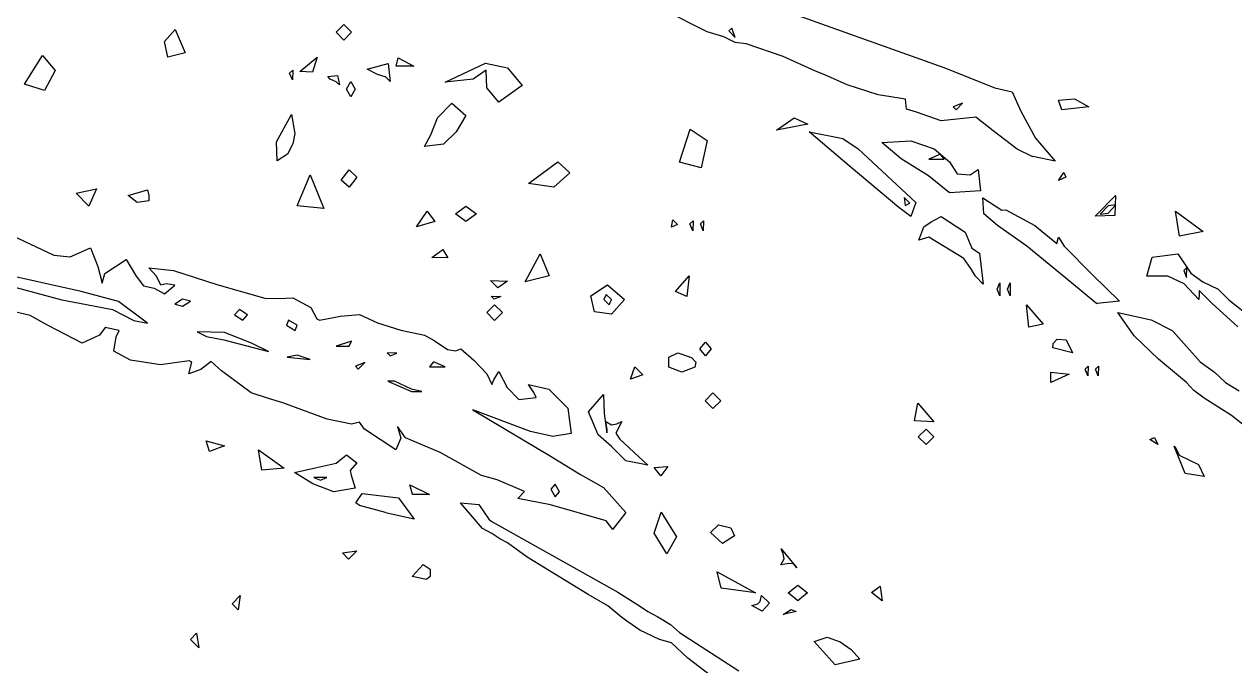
# Model space of a CAD drawing. Extents: x 0.2 to 67.3, y 0 to 43.3.
# Drawn here: x 41.3 to 48.94, y 11.9 to 15.95 of the extents above; entities that cross this region are included whole.
import ezdxf

# ---------------------------------------------------------------- set-up
doc = ezdxf.new("R2010")
doc.units = 0

msp = doc.modelspace()

# ---------------------------------------------------------------- linework, layer by layer
at = {"layer": 'Image'}
for p, q in [((45.609561, 15.901184), (45.33409, 16.038318)), ((46.154255, 16.013526), (47.103039, 15.674251)), ((42.184838, 15.83861), (42.251476, 15.915154)), ((42.251476, 15.915154), (42.315709, 15.76712)), ((43.267404, 15.897877), (43.316611, 15.947089)), ((43.316611, 15.848665), (43.267404, 15.897877)), ((43.267404, 15.897877), (43.267404, 15.897877)), ((43.316611, 15.947089), (43.365818, 15.897877)), ((43.365818, 15.897877), (43.316611, 15.848665)), ((45.71527, 15.867873), (45.609561, 15.901184)), ((45.764615, 15.923938), (45.746253, 15.905682)), ((45.746253, 15.905682), (45.787014, 15.865227)), ((45.787014, 15.865227), (45.764604, 15.924044)), ((45.764604, 15.924044), (45.764615, 15.923938)), ((42.206719, 15.740186), (42.184838, 15.83861)), ((45.786763, 15.83271), (45.71527, 15.867873)), ((45.85634, 15.824244), (45.786763, 15.83271)), ((46.088596, 15.745451), (45.85634, 15.824244)), ((41.300853, 15.569), (41.415087, 15.75151)), ((41.415087, 15.75151), (41.495944, 15.65663)), ((42.315709, 15.76712), (42.206706, 15.740186)), ((42.206706, 15.740186), (42.206719, 15.740186)), ((43.038264, 15.649539), (43.149267, 15.741006)), ((43.149267, 15.741006), (43.119771, 15.645147)), ((46.292227, 15.653085), (46.088596, 15.745451)), ((42.97474, 15.639538), (42.994558, 15.659382)), ((42.994558, 15.659382), (42.991912, 15.596517)), ((43.464222, 15.663933), (43.597505, 15.70063)), ((43.529875, 15.630013), (43.464222, 15.663933)), ((43.597505, 15.70063), (43.609914, 15.58768)), ((43.646059, 15.68412), (43.660532, 15.735264)), ((43.646067, 15.684438), (43.646059, 15.68412)), ((43.75948, 15.684438), (43.646067, 15.684438)), ((43.660532, 15.735264), (43.75948, 15.684438)), ((43.95629, 15.583473), (44.209938, 15.701556)), ((44.209938, 15.701556), (44.349342, 15.67322)), ((44.349342, 15.67322), (44.442766, 15.561949)), ((47.103039, 15.674251), (47.423616, 15.546908)), ((41.495944, 15.65663), (41.427193, 15.530494)), ((42.991912, 15.596517), (42.974687, 15.639565)), ((42.974687, 15.639565), (42.97474, 15.639538)), ((43.119771, 15.645147), (43.038264, 15.649645)), ((43.038264, 15.649645), (43.038264, 15.649539)), ((43.216818, 15.618213), (43.277106, 15.623769)), ((43.229518, 15.601015), (43.216818, 15.618213)), ((43.267393, 15.584082), (43.229518, 15.601015)), ((43.267396, 15.583949), (43.267393, 15.584082)), ((43.289806, 15.566222), (43.267396, 15.583949)), ((43.277106, 15.623769), (43.289806, 15.566222)), ((43.333002, 15.538176), (43.360341, 15.587389)), ((43.360341, 15.587389), (43.387678, 15.538176)), ((43.577146, 15.617313), (43.529875, 15.630013)), ((43.577153, 15.617419), (43.577146, 15.617313)), ((43.609914, 15.58768), (43.577153, 15.617419)), ((44.131923, 15.602258), (43.95629, 15.583473)), ((44.214043, 15.658717), (44.131923, 15.602258)), ((44.21973, 15.546405), (44.214043, 15.658717)), ((46.351986, 15.629802), (46.292227, 15.653085)), ((46.492805, 15.565561), (46.351986, 15.629802)), ((41.427193, 15.530494), (41.300853, 15.569)), ((41.300853, 15.569), (41.300853, 15.569)), ((43.360341, 15.48899), (43.333002, 15.538176)), ((43.333002, 15.538176), (43.333002, 15.538176)), ((43.387678, 15.538176), (43.360341, 15.48899)), ((44.294247, 15.456235), (44.21973, 15.546431)), ((44.21973, 15.546431), (44.21973, 15.546405)), ((44.442766, 15.561949), (44.294247, 15.456235)), ((46.688964, 15.503066), (46.492805, 15.565561)), ((47.423616, 15.546908), (47.5335, 15.522566)), ((47.5335, 15.522566), (47.587904, 15.399508)), ((43.907083, 15.357625), (43.997295, 15.450017)), ((43.997295, 15.450017), (44.087508, 15.37313)), ((46.860898, 15.475708), (46.688964, 15.503066)), ((46.867407, 15.412023), (46.860898, 15.475708)), ((47.221218, 15.449594), (47.162396, 15.427104)), ((47.180758, 15.408848), (47.221218, 15.449594)), ((47.221218, 15.449594), (47.221218, 15.449594)), ((47.82723, 15.469808), (47.926996, 15.47801)), ((47.847814, 15.407949), (47.82723, 15.469808)), ((47.926996, 15.47801), (48.016872, 15.426073)), ((42.891984, 15.206627), (42.987136, 15.379003)), ((42.987136, 15.379003), (43.008012, 15.259121)), ((43.866075, 15.249384), (43.907083, 15.357625)), ((44.087508, 15.37313), (44.024931, 15.269519)), ((46.047247, 15.278673), (46.15887, 15.357599)), ((46.15887, 15.357599), (46.244616, 15.316588)), ((46.930968, 15.392973), (46.867407, 15.412023)), ((47.086688, 15.338919), (46.930968, 15.392973)), ((47.304459, 15.362202), (47.086688, 15.338919)), ((47.162396, 15.427104), (47.180758, 15.408848)), ((47.414705, 15.275763), (47.304459, 15.362202)), ((47.587904, 15.399508), (47.682026, 15.228112)), ((48.016872, 15.426073), (47.847809, 15.407816)), ((47.847809, 15.407816), (47.847814, 15.407949)), ((45.433997, 15.076876), (45.502302, 15.2855)), ((45.502302, 15.2855), (45.608889, 15.2143)), ((46.244616, 15.316588), (46.047247, 15.278673)), ((46.047247, 15.278673), (46.047247, 15.278673)), ((42.895254, 15.086877), (42.891973, 15.206627)), ((42.891973, 15.206627), (42.891984, 15.206627)), ((43.008012, 15.259121), (42.995444, 15.193504)), ((43.825073, 15.175565), (43.866075, 15.249384)), ((44.024931, 15.269519), (43.94599, 15.190567)), ((45.608889, 15.2143), (45.572427, 15.04244)), ((46.50577, 15.054968), (46.25318, 15.268328)), ((46.25318, 15.268328), (46.465844, 15.227344)), ((46.465844, 15.227344), (46.562801, 15.161728)), ((46.711877, 15.201098), (46.894233, 15.211946)), ((46.833286, 15.098175), (46.711877, 15.201098)), ((46.894233, 15.211946), (47.042656, 15.162733)), ((47.564414, 15.160696), (47.414705, 15.275763)), ((47.682026, 15.228112), (47.804266, 15.084787)), ((42.9623, 15.127888), (42.895254, 15.086877)), ((42.995444, 15.193504), (42.9623, 15.127888)), ((43.94599, 15.190567), (43.825073, 15.175486)), ((43.825073, 15.175486), (43.825073, 15.175565)), ((46.562801, 15.161728), (46.926684, 14.822691)), ((47.080928, 15.12839), (47.007118, 15.096085)), ((47.042656, 15.162733), (47.138311, 15.079654)), ((47.105534, 15.096085), (47.080928, 15.12839)), ((47.663215, 15.111483), (47.564414, 15.160696)), ((44.481162, 14.943553), (44.666616, 15.080316)), ((44.666616, 15.080316), (44.743602, 15.010598)), ((45.572427, 15.04244), (45.433997, 15.076876)), ((45.433997, 15.076876), (45.433997, 15.076876)), ((46.819279, 14.791947), (46.50577, 15.054968)), ((47.005512, 14.991892), (46.833286, 15.098175)), ((47.007118, 15.096085), (47.105532, 15.096085)), ((47.105532, 15.096085), (47.105534, 15.096085)), ((47.138311, 15.079654), (47.187801, 15.003534)), ((47.66327, 15.113283), (47.663215, 15.111483)), ((47.804266, 15.084787), (47.66327, 15.113283)), ((43.021357, 14.800942), (43.104955, 14.997792)), ((43.104955, 14.997792), (43.189949, 14.784618)), ((43.300196, 14.964984), (43.349403, 15.029542)), ((43.349403, 15.029542), (43.39861, 14.983849)), ((43.39861, 14.983849), (43.349403, 14.919264)), ((44.743602, 15.010598), (44.641087, 14.918867)), ((47.138337, 14.884815), (47.005512, 14.991892)), ((47.187801, 15.003534), (47.269557, 14.998242)), ((47.269557, 14.998242), (47.318765, 15.030362)), ((47.318765, 15.030362), (47.334005, 14.896986)), ((47.87255, 14.982102), (47.827227, 14.961994)), ((47.827235, 14.962073), (47.859665, 15.012979)), ((47.859665, 15.012979), (47.87255, 14.982102)), ((41.627161, 14.882857), (41.756325, 14.909818)), ((41.756325, 14.909818), (41.707237, 14.800863)), ((41.955209, 14.866929), (42.077965, 14.90204)), ((42.077965, 14.90204), (42.086432, 14.866956)), ((43.349403, 14.919264), (43.300196, 14.964984)), ((43.300196, 14.964984), (43.300196, 14.964984)), ((44.481162, 14.943473), (44.481162, 14.943553)), ((44.641087, 14.918867), (44.481162, 14.943473)), ((47.334005, 14.896986), (47.13833, 14.884551)), ((47.827227, 14.961994), (47.827235, 14.962073)), ((41.707237, 14.800863), (41.627161, 14.882857)), ((41.627161, 14.882857), (41.627161, 14.882857)), ((42.012616, 14.823458), (41.955209, 14.866929)), ((42.012621, 14.823326), (42.012616, 14.823458)), ((42.086432, 14.833645), (42.012621, 14.823326)), ((42.086432, 14.866956), (42.086432, 14.833645)), ((46.887222, 14.818696), (46.852162, 14.853674)), ((46.852162, 14.853674), (46.858141, 14.803059)), ((46.926684, 14.822691), (46.894831, 14.735273)), ((47.13833, 14.884551), (47.138337, 14.884815)), ((47.354991, 14.750566), (47.348853, 14.853092)), ((47.348853, 14.853092), (47.468688, 14.773849)), ((48.056869, 14.737548), (48.185745, 14.866427)), ((48.185745, 14.866427), (48.181512, 14.741782)), ((43.189949, 14.784618), (43.021357, 14.801022)), ((43.021357, 14.801022), (43.021357, 14.800942)), ((43.775866, 14.669339), (43.843409, 14.767764)), ((43.843409, 14.767764), (43.890679, 14.702147)), ((44.021899, 14.751571), (44.087508, 14.800757)), ((44.087508, 14.702359), (44.021899, 14.751571)), ((44.021899, 14.751571), (44.021899, 14.751571)), ((44.087508, 14.800757), (44.153119, 14.751571)), ((44.153119, 14.751571), (44.087508, 14.702359)), ((46.894831, 14.735273), (46.819279, 14.791947)), ((46.819279, 14.791947), (46.819279, 14.791947)), ((46.858141, 14.803059), (46.887211, 14.818669)), ((46.887211, 14.818669), (46.887222, 14.818696)), ((47.441859, 14.677409), (47.354991, 14.750566)), ((47.468688, 14.773849), (47.493585, 14.776495)), ((47.493585, 14.776495), (47.677679, 14.67807)), ((48.138879, 14.800942), (48.089672, 14.748767)), ((48.089672, 14.748767), (48.138879, 14.756175)), ((48.138879, 14.756175), (48.188086, 14.808377)), ((48.188086, 14.808351), (48.138879, 14.800942)), ((48.188086, 14.808377), (48.188086, 14.808351)), ((48.58926, 14.609411), (48.563807, 14.767843)), ((48.563807, 14.767843), (48.738477, 14.639335)), ((43.890679, 14.702147), (43.775866, 14.669339)), ((43.775866, 14.669339), (43.775866, 14.669339)), ((45.421559, 14.683917), (45.384689, 14.666719)), ((45.384689, 14.666719), (45.384692, 14.666693)), ((45.384692, 14.666693), (45.393688, 14.714477)), ((45.393688, 14.714477), (45.421559, 14.683917)), ((45.517867, 14.645077), (45.500643, 14.688124)), ((45.500643, 14.688124), (45.500696, 14.688124)), ((45.500696, 14.688124), (45.520513, 14.707968)), ((45.520513, 14.707968), (45.517867, 14.645077)), ((45.583478, 14.645077), (45.566254, 14.688124)), ((45.566254, 14.688124), (45.566307, 14.688124)), ((45.566307, 14.688124), (45.586124, 14.707968)), ((45.586124, 14.707968), (45.583478, 14.645077)), ((46.945179, 14.584752), (46.976251, 14.669021)), ((46.976251, 14.669021), (47.023524, 14.70183)), ((47.023524, 14.70183), (47.08496, 14.734638)), ((47.08496, 14.734638), (47.236752, 14.636213)), ((47.625916, 14.547154), (47.441859, 14.677409)), ((47.677679, 14.67807), (47.814855, 14.563611)), ((48.181512, 14.741782), (48.056856, 14.737548)), ((48.056856, 14.737548), (48.056869, 14.737548)), ((41.224598, 14.615046), (41.487109, 14.489951)), ((47.007988, 14.60486), (46.945179, 14.584752)), ((47.228121, 14.468917), (47.007988, 14.60486)), ((47.236752, 14.636213), (47.279993, 14.535724)), ((47.814855, 14.563611), (47.82528, 14.604622)), ((47.82528, 14.604622), (47.861266, 14.547207)), ((48.589271, 14.609411), (48.58926, 14.609411)), ((48.738477, 14.639335), (48.589271, 14.609411)), ((41.589905, 14.479897), (41.717741, 14.537047)), ((41.717741, 14.537047), (41.764294, 14.418541)), ((43.872928, 14.474844), (43.94055, 14.526173)), ((43.94055, 14.526173), (43.972835, 14.472912)), ((47.279993, 14.535724), (47.326964, 14.503974)), ((47.909248, 14.316385), (47.625916, 14.547154)), ((47.861266, 14.547207), (48.043529, 14.364089)), ((41.487109, 14.489951), (41.589905, 14.479897)), ((41.808279, 14.375757), (41.943682, 14.46217)), ((41.943682, 14.46217), (42.006144, 14.358057)), ((43.972835, 14.472912), (43.872928, 14.475558)), ((43.872928, 14.475558), (43.872928, 14.474844)), ((44.460956, 14.322709), (44.555253, 14.499027)), ((44.555253, 14.499027), (44.613194, 14.359565)), ((47.273383, 14.406634), (47.228121, 14.468917)), ((47.326964, 14.503974), (47.35157, 14.308183)), ((48.383915, 14.357713), (48.417453, 14.47823)), ((48.417453, 14.47823), (48.578238, 14.499662)), ((48.578238, 14.499662), (48.660857, 14.376922)), ((40.790518, 14.411608), (41.53638, 14.207853)), ((41.659842, 14.26196), (40.989071, 14.409174)), ((41.764294, 14.418541), (41.791107, 14.312893)), ((41.791107, 14.312893), (41.808279, 14.375757)), ((42.135258, 14.357713), (42.086241, 14.410365)), ((42.086241, 14.410365), (42.242975, 14.392902)), ((42.242975, 14.392902), (42.515242, 14.305511)), ((47.302363, 14.357422), (47.273383, 14.406634)), ((48.043529, 14.364089), (48.211788, 14.200074)), ((48.636954, 14.413064), (48.617137, 14.39322)), ((48.617137, 14.39322), (48.634361, 14.350146)), ((48.634361, 14.350146), (48.637007, 14.413037)), ((48.637007, 14.413037), (48.636954, 14.413064)), ((48.660857, 14.376922), (48.737395, 14.322788)), ((42.006144, 14.358057), (42.052153, 14.296092)), ((42.052153, 14.296092), (42.119044, 14.282333)), ((42.161767, 14.30133), (42.135258, 14.357713)), ((42.19476, 14.308739), (42.161767, 14.30133)), ((42.184656, 14.247329), (42.250264, 14.300537)), ((42.250264, 14.300537), (42.19476, 14.308739)), ((42.515242, 14.305511), (42.818147, 14.218833)), ((44.242244, 14.33144), (44.349945, 14.326677)), ((44.242244, 14.331334), (44.242244, 14.33144)), ((44.28794, 14.284159), (44.242244, 14.331334)), ((44.349945, 14.326677), (44.28794, 14.284159)), ((44.613194, 14.359565), (44.460956, 14.322709)), ((44.460956, 14.322709), (44.460956, 14.322709)), ((44.874833, 14.233915), (44.981449, 14.302256)), ((44.981449, 14.302256), (45.088063, 14.20997)), ((45.410497, 14.261775), (45.495248, 14.359195)), ((45.495248, 14.359195), (45.480458, 14.23029)), ((47.302366, 14.357369), (47.302363, 14.357422)), ((47.35157, 14.308183), (47.302366, 14.357369)), ((47.438761, 14.275533), (47.455297, 14.316544)), ((47.455297, 14.316544), (47.455297, 14.234523)), ((47.50437, 14.275533), (47.520906, 14.316544)), ((47.520906, 14.316544), (47.520906, 14.234523)), ((48.067757, 14.183511), (47.909248, 14.316385)), ((48.516077, 14.357713), (48.383915, 14.357713)), ((48.619751, 14.308527), (48.516077, 14.357713)), ((48.712715, 14.210605), (48.619751, 14.308527)), ((48.737395, 14.322788), (48.834277, 14.275798)), ((41.53638, 14.207853), (41.692645, 14.179543)), ((41.894376, 14.19727), (41.659842, 14.26196)), ((42.119044, 14.282333), (42.184656, 14.247329)), ((42.299654, 14.212377), (42.250447, 14.180601)), ((42.348861, 14.199413), (42.299654, 14.212377)), ((42.818147, 14.218833), (42.907425, 14.215923)), ((42.907425, 14.215923), (42.995634, 14.221744)), ((42.995634, 14.221744), (43.109114, 14.161101)), ((44.245382, 14.232221), (44.308255, 14.229575)), ((44.265199, 14.212377), (44.245382, 14.232221)), ((44.245382, 14.232221), (44.245382, 14.232221)), ((44.308255, 14.229575), (44.265199, 14.212377)), ((44.898195, 14.131918), (44.874833, 14.233915)), ((44.971297, 14.242778), (44.956824, 14.20997)), ((44.956824, 14.20997), (44.991564, 14.177161)), ((45.006039, 14.20997), (44.971297, 14.242778)), ((44.991564, 14.177161), (45.006037, 14.20997)), ((45.088063, 14.20997), (45.004825, 14.118239)), ((45.006037, 14.20997), (45.006039, 14.20997)), ((45.480458, 14.23029), (45.410491, 14.261775)), ((45.410491, 14.261775), (45.410497, 14.261775)), ((47.455297, 14.234523), (47.438761, 14.275533)), ((47.438761, 14.275533), (47.438761, 14.275533)), ((47.520906, 14.234523), (47.50437, 14.275533)), ((47.50437, 14.275533), (47.50437, 14.275533)), ((48.712961, 14.2459), (48.712715, 14.210605)), ((48.792717, 14.187613), (48.712961, 14.267861)), ((48.712961, 14.267861), (48.712961, 14.2459)), ((48.834277, 14.275798), (48.900296, 14.208885)), ((48.900296, 14.208885), (49.126456, 14.02926)), ((41.336675, 14.109269), (41.061252, 14.174013)), ((41.692645, 14.179543), (41.857113, 14.146734)), ((41.857113, 14.146734), (41.991082, 14.078869)), ((42.07777, 14.061671), (41.894376, 14.19727)), ((42.250447, 14.180601), (42.299654, 14.167636)), ((42.299654, 14.167636), (42.348861, 14.199413)), ((42.348861, 14.199413), (42.348861, 14.199413)), ((42.658566, 14.146682), (42.6277, 14.113873)), ((42.70971, 14.113873), (42.658566, 14.146682)), ((43.109114, 14.161101), (43.147026, 14.088235)), ((44.218728, 14.128081), (44.267935, 14.177294)), ((44.267935, 14.177294), (44.317142, 14.128081)), ((44.898208, 14.131997), (44.898195, 14.131918)), ((45.004825, 14.118239), (44.898208, 14.131997)), ((47.638611, 14.034975), (47.623847, 14.177267)), ((47.623847, 14.177267), (47.728821, 14.055903)), ((48.211788, 14.200074), (48.067738, 14.184464)), ((48.067738, 14.184464), (48.067757, 14.183511)), ((48.95674, 14.038573), (48.792717, 14.187613)), ((41.446866, 14.049103), (41.336675, 14.109269)), ((41.991082, 14.078869), (42.07777, 14.061671)), ((42.6277, 14.113873), (42.678844, 14.081091)), ((42.678844, 14.081091), (42.70971, 14.113873)), ((42.70971, 14.113873), (42.70971, 14.113873)), ((42.968277, 14.081091), (42.955735, 14.048283)), ((43.021355, 14.048283), (42.968277, 14.081091)), ((43.147026, 14.088235), (43.162372, 14.079768)), ((43.162372, 14.079768), (43.295412, 14.105433)), ((43.295412, 14.105433), (43.414599, 14.115752)), ((43.414599, 14.115752), (43.529637, 14.063391)), ((43.529637, 14.063391), (43.677258, 14.017697)), ((44.267935, 14.078895), (44.218728, 14.128081)), ((44.218728, 14.128081), (44.218728, 14.128081)), ((44.317142, 14.128081), (44.267935, 14.078895)), ((47.728821, 14.055903), (47.638611, 14.035001)), ((48.304622, 13.980973), (48.20027, 14.129431)), ((48.20027, 14.129431), (48.410648, 14.081409)), ((48.410648, 14.081409), (48.544392, 14.015792)), ((41.666481, 13.935147), (41.446866, 14.049103)), ((41.774401, 13.984492), (41.666481, 13.935147)), ((41.811543, 14.034895), (41.774401, 13.984492)), ((41.898523, 14.015581), (41.811543, 14.034895)), ((41.880954, 13.97457), (41.898523, 14.015581)), ((42.562994, 14.003225), (42.391234, 14.007193)), ((42.391234, 14.007193), (42.449556, 13.976528)), ((42.734314, 13.934989), (42.562994, 14.003225)), ((42.955735, 14.048283), (43.008813, 14.015475)), ((43.008813, 14.015475), (43.021355, 14.048283)), ((43.021355, 14.048283), (43.021355, 14.048283)), ((43.677258, 14.017697), (43.82488, 13.984889)), ((43.82488, 13.984889), (43.886978, 13.952081)), ((47.638611, 14.035001), (47.638611, 14.034975)), ((48.457374, 13.833362), (48.304622, 13.980973)), ((48.544392, 14.015792), (48.550398, 14.008649)), ((48.550398, 14.008649), (48.720004, 13.817487)), ((41.866482, 13.884374), (41.880954, 13.97457)), ((42.449556, 13.976528), (42.560271, 13.955891)), ((42.560271, 13.955891), (42.84093, 13.881622)), ((42.84093, 13.881596), (42.734314, 13.934989)), ((43.365805, 13.947054), (43.26739, 13.91705)), ((43.26739, 13.91705), (43.3494, 13.91705)), ((43.3494, 13.91705), (43.365805, 13.947054)), ((43.3494, 13.91705), (43.3494, 13.91705)), ((43.886978, 13.952081), (43.970752, 13.895592)), ((45.563711, 13.898212), (45.598978, 13.941127)), ((45.598978, 13.941127), (45.634241, 13.898212)), ((47.790241, 13.904562), (47.791828, 13.931999)), ((47.790259, 13.904482), (47.790241, 13.904562)), ((47.91391, 13.874082), (47.790259, 13.904482)), ((47.791828, 13.931999), (47.817043, 13.959568)), ((47.817043, 13.959568), (47.873526, 13.956658)), ((47.873526, 13.956658), (47.91391, 13.874082)), ((41.971582, 13.826642), (41.866482, 13.884374)), ((42.160661, 13.798384), (41.971582, 13.826642)), ((42.84093, 13.881622), (42.84093, 13.881596)), ((43.022347, 13.859239), (42.958675, 13.846803)), ((42.958675, 13.846803), (43.103367, 13.831193)), ((43.103367, 13.831166), (43.022347, 13.859239)), ((43.103367, 13.831193), (43.103367, 13.831166)), ((43.65216, 13.871277), (43.589285, 13.873923)), ((43.589285, 13.873923), (43.609102, 13.854079)), ((43.609102, 13.854079), (43.652157, 13.871277)), ((43.652157, 13.871277), (43.65216, 13.871277)), ((43.970752, 13.895592), (44.022968, 13.88739)), ((44.022968, 13.88739), (44.054009, 13.899826)), ((44.054009, 13.899826), (44.136522, 13.826721)), ((44.136522, 13.826721), (44.218534, 13.741367)), ((45.366883, 13.816217), (45.368206, 13.847518)), ((45.368206, 13.847518), (45.424483, 13.874849)), ((45.424483, 13.874849), (45.511464, 13.844051)), ((45.511464, 13.844051), (45.537208, 13.815715)), ((45.598978, 13.855296), (45.563711, 13.898212)), ((45.563711, 13.898212), (45.563711, 13.898212)), ((45.634241, 13.898212), (45.598978, 13.855296)), ((48.633734, 13.685725), (48.457374, 13.833362)), ((42.341088, 13.823255), (42.160661, 13.798384)), ((42.338204, 13.741764), (42.357333, 13.815582)), ((42.414462, 13.769386), (42.338204, 13.741764)), ((42.357333, 13.815582), (42.341088, 13.823255)), ((42.480071, 13.818599), (42.414462, 13.769386)), ((42.545682, 13.759544), (42.480071, 13.818599)), ((42.732668, 13.621775), (42.545682, 13.759544)), ((43.448683, 13.812249), (43.38986, 13.789759)), ((43.38986, 13.789759), (43.408223, 13.771503)), ((43.408223, 13.771503), (43.44868, 13.812249)), ((43.44868, 13.812249), (43.448683, 13.812249)), ((43.882477, 13.818096), (43.857871, 13.78579)), ((43.857871, 13.78579), (43.956285, 13.78579)), ((43.956288, 13.78579), (43.882477, 13.818096)), ((43.956285, 13.78579), (43.956288, 13.78579)), ((44.263847, 13.704219), (44.295089, 13.755152)), ((44.295089, 13.755152), (44.346696, 13.654848)), ((45.126316, 13.708109), (45.153655, 13.784653)), ((45.153655, 13.784653), (45.20286, 13.73544)), ((45.366883, 13.783409), (45.366883, 13.816217)), ((45.366915, 13.783409), (45.366883, 13.783409)), ((45.448927, 13.751606), (45.366915, 13.783409)), ((45.530938, 13.783409), (45.448927, 13.751606)), ((45.537208, 13.815715), (45.530938, 13.783409)), ((47.777136, 13.687577), (47.77793, 13.751765)), ((47.77793, 13.751765), (47.892748, 13.7388)), ((48.011017, 13.727952), (47.993793, 13.771)), ((47.993793, 13.771), (47.993845, 13.770974)), ((47.993845, 13.770974), (48.013663, 13.790817)), ((48.013663, 13.790817), (48.011017, 13.727952)), ((48.076623, 13.727952), (48.059399, 13.771)), ((48.059399, 13.771), (48.059451, 13.770974)), ((48.059451, 13.770974), (48.079269, 13.790817)), ((48.079269, 13.790817), (48.076623, 13.727952)), ((48.720004, 13.817487), (48.81137, 13.751315)), ((48.81137, 13.751315), (48.880476, 13.685699)), ((43.636441, 13.694932), (43.595436, 13.694932)), ((43.595436, 13.694932), (43.743058, 13.628972)), ((43.743058, 13.645508), (43.636441, 13.694932)), ((44.218534, 13.741367), (44.250962, 13.673369)), ((44.250962, 13.673369), (44.263847, 13.704219)), ((44.515701, 13.624024), (44.480961, 13.673237)), ((44.480961, 13.673237), (44.610247, 13.644053)), ((45.20286, 13.73544), (45.126316, 13.708109)), ((45.126316, 13.708109), (45.126316, 13.708109)), ((47.892748, 13.7388), (47.777043, 13.687498)), ((47.777043, 13.687498), (47.777136, 13.687577)), ((48.680153, 13.636513), (48.633734, 13.685725)), ((48.880476, 13.685699), (48.966103, 13.634078)), ((42.840922, 13.58648), (42.732668, 13.621775)), ((43.808666, 13.628972), (43.743058, 13.645508)), ((43.743058, 13.628972), (43.808666, 13.628972)), ((44.346696, 13.654848), (44.421544, 13.579204)), ((44.530094, 13.59111), (44.515701, 13.624024)), ((44.610247, 13.644053), (44.730608, 13.523668)), ((44.859725, 13.500676), (44.955403, 13.611933)), ((44.955403, 13.611933), (44.959716, 13.492024)), ((45.596517, 13.571584), (45.645724, 13.620796)), ((45.645724, 13.620796), (45.694931, 13.571584)), ((48.745835, 13.587327), (48.680153, 13.636513)), ((42.931134, 13.558566), (42.840922, 13.58648)), ((43.212005, 13.454956), (42.931134, 13.558566)), ((44.421544, 13.579204), (44.530094, 13.59111)), ((44.730608, 13.523668), (44.75159, 13.364574)), ((45.645724, 13.522371), (45.596517, 13.571584)), ((45.596517, 13.571584), (45.596517, 13.571584)), ((45.694931, 13.571584), (45.645724, 13.522371)), ((46.9169, 13.445695), (46.937987, 13.555206)), ((46.937987, 13.555206), (47.03991, 13.437705)), ((48.91806, 13.479244), (48.745835, 13.587327)), ((43.365797, 13.42392), (43.212005, 13.454956)), ((44.494791, 13.376639), (44.129904, 13.513508)), ((44.129904, 13.513508), (44.615367, 13.226171)), ((44.921502, 13.355975), (44.859725, 13.500676)), ((44.959716, 13.492024), (44.976094, 13.368278)), ((46.916892, 13.445642), (46.9169, 13.445695)), ((47.03991, 13.437705), (46.916892, 13.445642)), ((49.172224, 13.274219), (48.91806, 13.479244)), ((43.414813, 13.436885), (43.365797, 13.42392)), ((43.447899, 13.392276), (43.414813, 13.436885)), ((43.645694, 13.260911), (43.447899, 13.392276)), ((43.706886, 13.337851), (43.65497, 13.408548)), ((43.65497, 13.408548), (43.676613, 13.334729)), ((44.636523, 13.346583), (44.494791, 13.376639)), ((44.977946, 13.387064), (44.969744, 13.440695)), ((44.969744, 13.440695), (45.006553, 13.420322)), ((44.976094, 13.368278), (44.977946, 13.387064)), ((45.006553, 13.420322), (45.038853, 13.426672)), ((45.071156, 13.441488), (45.032291, 13.367696)), ((45.032291, 13.367696), (45.057797, 13.328326)), ((45.038853, 13.426672), (45.071156, 13.441488)), ((46.941496, 13.343857), (46.990703, 13.39307)), ((46.990703, 13.39307), (47.03991, 13.343857)), ((42.469133, 13.251042), (42.447252, 13.319039)), ((42.447252, 13.319039), (42.564266, 13.286575)), ((43.676613, 13.334729), (43.645694, 13.260911)), ((43.924009, 13.244453), (43.706886, 13.337851)), ((44.75159, 13.364574), (44.636523, 13.346583)), ((45.006082, 13.281733), (44.921502, 13.355975)), ((45.057797, 13.328326), (45.235673, 13.163914)), ((46.990703, 13.294671), (46.941496, 13.343857)), ((46.941496, 13.343857), (46.941496, 13.343857)), ((47.03991, 13.343857), (46.990703, 13.294671)), ((48.452431, 13.29483), (48.401523, 13.327242)), ((48.401523, 13.327242), (48.401536, 13.327189)), ((48.401536, 13.327189), (48.432402, 13.340153)), ((48.432402, 13.340153), (48.452431, 13.29483)), ((42.564266, 13.286575), (42.46912, 13.251042)), ((42.46912, 13.251042), (42.469133, 13.251042)), ((42.799914, 13.133805), (42.777478, 13.262392)), ((42.777478, 13.262392), (42.939347, 13.146425)), ((43.26738, 13.177488), (43.332988, 13.229584)), ((43.332988, 13.229584), (43.398597, 13.180371)), ((44.185919, 13.099541), (43.924009, 13.244453)), ((44.615367, 13.226171), (44.809123, 13.106421)), ((45.096296, 13.19159), (45.006082, 13.281733)), ((48.624754, 13.111844), (48.557071, 13.283929)), ((48.557071, 13.283929), (48.568448, 13.267525)), ((48.568448, 13.267525), (48.587974, 13.228922)), ((48.587974, 13.228922), (48.708725, 13.168359)), ((42.939347, 13.146425), (42.799928, 13.133725)), ((43.004942, 13.119147), (43.136162, 13.147563)), ((43.136162, 13.147563), (43.26738, 13.177488)), ((43.398597, 13.180371), (43.357592, 13.130656)), ((45.096312, 13.191907), (45.096296, 13.19159)), ((45.235673, 13.163914), (45.096312, 13.191907)), ((45.274258, 13.149415), (45.360631, 13.155765)), ((45.274258, 13.149309), (45.274258, 13.149415)), ((45.317668, 13.098377), (45.274258, 13.149309)), ((45.360631, 13.155765), (45.317668, 13.098377)), ((48.708725, 13.168359), (48.744732, 13.093423)), ((42.799928, 13.133725), (42.799914, 13.133805)), ((43.120121, 13.046916), (43.004942, 13.119147)), ((43.209973, 13.087291), (43.127958, 13.087291)), ((43.127958, 13.087291), (43.168965, 13.070622)), ((43.168965, 13.070622), (43.209973, 13.087291)), ((43.209973, 13.087291), (43.209973, 13.087291)), ((43.357592, 13.130656), (43.362381, 13.101182)), ((43.362381, 13.101182), (43.388019, 13.019664)), ((44.283273, 13.07131), (44.185919, 13.099541)), ((44.456556, 12.999476), (44.283273, 13.07131)), ((44.809123, 13.106421), (44.954483, 13.022998)), ((48.624736, 13.111792), (48.624754, 13.111844)), ((48.744732, 13.093423), (48.624736, 13.111792)), ((43.253275, 12.996222), (43.120121, 13.046916)), ((43.253288, 12.996116), (43.253275, 12.996222)), ((43.388019, 13.019664), (43.253288, 12.996116)), ((43.393199, 12.926583), (43.432905, 12.986855)), ((43.432905, 12.986855), (43.662339, 12.958651)), ((43.749508, 12.980876), (43.733104, 13.040619)), ((43.733104, 13.040619), (43.85786, 12.979659)), ((44.415554, 12.954206), (44.456556, 12.999476)), ((44.650651, 13.044296), (44.623315, 13.013446)), ((44.623315, 13.013446), (44.650651, 12.965662)), ((44.677988, 12.996539), (44.650651, 13.044296)), ((44.650651, 12.965662), (44.677988, 12.996539)), ((44.677988, 12.996539), (44.677988, 12.996539)), ((44.954483, 13.022998), (45.096953, 12.86602)), ((43.415001, 12.909386), (43.393199, 12.926583)), ((43.579024, 12.865015), (43.415001, 12.909386)), ((43.662339, 12.958651), (43.759844, 12.823872)), ((43.749505, 12.979659), (43.749508, 12.980876)), ((43.85786, 12.979659), (43.749505, 12.979659)), ((44.191089, 12.765532), (44.053644, 12.927721)), ((44.053644, 12.927721), (44.167846, 12.917402)), ((44.167846, 12.917402), (44.231187, 12.824719)), ((44.620555, 12.914466), (44.415554, 12.954206)), ((44.972974, 12.812575), (44.620555, 12.914466)), ((43.579024, 12.864989), (43.579024, 12.865015)), ((43.759844, 12.823872), (43.579024, 12.864989)), ((45.096953, 12.86602), (45.014027, 12.761828)), ((45.274395, 12.736031), (45.31961, 12.867264)), ((45.31961, 12.867264), (45.414841, 12.711451)), ((44.251613, 12.732724), (44.191089, 12.765532)), ((44.231187, 12.824719), (44.247459, 12.812284)), ((44.247459, 12.812284), (45.045846, 12.363789)), ((45.014236, 12.759605), (44.972974, 12.812575)), ((45.014027, 12.761828), (45.014236, 12.759605)), ((45.629323, 12.73955), (45.681213, 12.788762)), ((45.681213, 12.788762), (45.757757, 12.768918)), ((45.757757, 12.768918), (45.782416, 12.719706)), ((44.30082, 12.699915), (44.251613, 12.732724)), ((44.350027, 12.674515), (44.30082, 12.699915)), ((45.355146, 12.604824), (45.274395, 12.736031)), ((45.274395, 12.736031), (45.274395, 12.736031)), ((45.414841, 12.711451), (45.355146, 12.604824)), ((45.629328, 12.739629), (45.629323, 12.73955)), ((45.705872, 12.67052), (45.629328, 12.739629)), ((45.782416, 12.719706), (45.705872, 12.67052)), ((43.307713, 12.610962), (43.398608, 12.623927)), ((43.307713, 12.610936), (43.307713, 12.610962)), ((43.346667, 12.571989), (43.307713, 12.610936)), ((43.398608, 12.623927), (43.346667, 12.571989)), ((44.473045, 12.584345), (44.350027, 12.674515)), ((46.088586, 12.604851), (46.076362, 12.637156)), ((46.076362, 12.637156), (46.175266, 12.516586)), ((46.094857, 12.572545), (46.088586, 12.604851)), ((43.748524, 12.461447), (43.816866, 12.537488)), ((43.816866, 12.537488), (43.862361, 12.508648)), ((44.8585, 12.347676), (44.473045, 12.584345)), ((46.124971, 12.544631), (46.074333, 12.536429)), ((46.074333, 12.536429), (46.074351, 12.535741)), ((46.074351, 12.535741), (46.094857, 12.572545)), ((46.153676, 12.541986), (46.124971, 12.544631)), ((46.175266, 12.516586), (46.153676, 12.541986)), ((43.838733, 12.442158), (43.748521, 12.461473)), ((43.748521, 12.461473), (43.748524, 12.461447)), ((43.862361, 12.462531), (43.838733, 12.442158)), ((43.862361, 12.508648), (43.862361, 12.462531)), ((45.697016, 12.388819), (45.671907, 12.49145)), ((45.671907, 12.49145), (45.914099, 12.359159)), ((45.914099, 12.359159), (45.697006, 12.388819)), ((45.697006, 12.388819), (45.697016, 12.388819)), ((46.121392, 12.358233), (46.181534, 12.407445)), ((46.181534, 12.407445), (46.241676, 12.358233)), ((46.646266, 12.360879), (46.700958, 12.401889)), ((46.700958, 12.401889), (46.71461, 12.309258)), ((42.611296, 12.289732), (42.663236, 12.34167)), ((42.663236, 12.34167), (42.650245, 12.250786)), ((44.981518, 12.27608), (44.8585, 12.347676)), ((45.045846, 12.363789), (45.189065, 12.273566)), ((45.929632, 12.289468), (45.944105, 12.30402)), ((45.944105, 12.30402), (45.951937, 12.341881)), ((45.951937, 12.341881), (46.002049, 12.292696)), ((46.181534, 12.30902), (46.121392, 12.358233)), ((46.121392, 12.358233), (46.121392, 12.358233)), ((46.241676, 12.358233), (46.181534, 12.30902)), ((46.71461, 12.309258), (46.646266, 12.360879)), ((46.646266, 12.360879), (46.646266, 12.360879)), ((42.650245, 12.250786), (42.611288, 12.289732)), ((42.611288, 12.289732), (42.611296, 12.289732)), ((45.071727, 12.202261), (44.981518, 12.27608)), ((45.189065, 12.273566), (45.235748, 12.240758)), ((45.235748, 12.240758), (45.297845, 12.20795)), ((45.89176, 12.278091), (45.929632, 12.289468)), ((45.891773, 12.278223), (45.89176, 12.278091)), ((45.956353, 12.243483), (45.891773, 12.278223)), ((46.002049, 12.292696), (45.956353, 12.243483)), ((46.088589, 12.222211), (46.139497, 12.254622)), ((46.170368, 12.241657), (46.088589, 12.222078)), ((46.088589, 12.222078), (46.088589, 12.222211)), ((46.139497, 12.254622), (46.170368, 12.241657)), ((45.109118, 12.175009), (45.071727, 12.202261)), ((45.184733, 12.122727), (45.109118, 12.175009)), ((45.297845, 12.20795), (45.378829, 12.158764)), ((45.378829, 12.158764), (45.433833, 12.109551)), ((42.348861, 12.064572), (42.387816, 12.103519)), ((42.387816, 12.103519), (42.400807, 12.012634)), ((45.308222, 12.065313), (45.184733, 12.122727)), ((45.433833, 12.109551), (45.809827, 11.86714)), ((46.285417, 12.051687), (46.367427, 12.078225)), ((46.367427, 12.078225), (46.449437, 12.049253)), ((42.348867, 12.064572), (42.348861, 12.064572)), ((42.400807, 12.012634), (42.348867, 12.064572)), ((45.38344, 12.043882), (45.308222, 12.065313)), ((45.48726, 11.945483), (45.38344, 12.043882)), ((46.416634, 11.903785), (46.285417, 12.051687)), ((46.449437, 12.049253), (46.518504, 12.00221)), ((46.518504, 12.00221), (46.573193, 11.940985)), ((45.693812, 11.789644), (45.48726, 11.945483)), ((46.573193, 11.940985), (46.416634, 11.903785)), ((46.416634, 11.903785), (46.416634, 11.903785))]:
    msp.add_line(p, q, dxfattribs=at)

doc.saveas('drawing.dxf')
